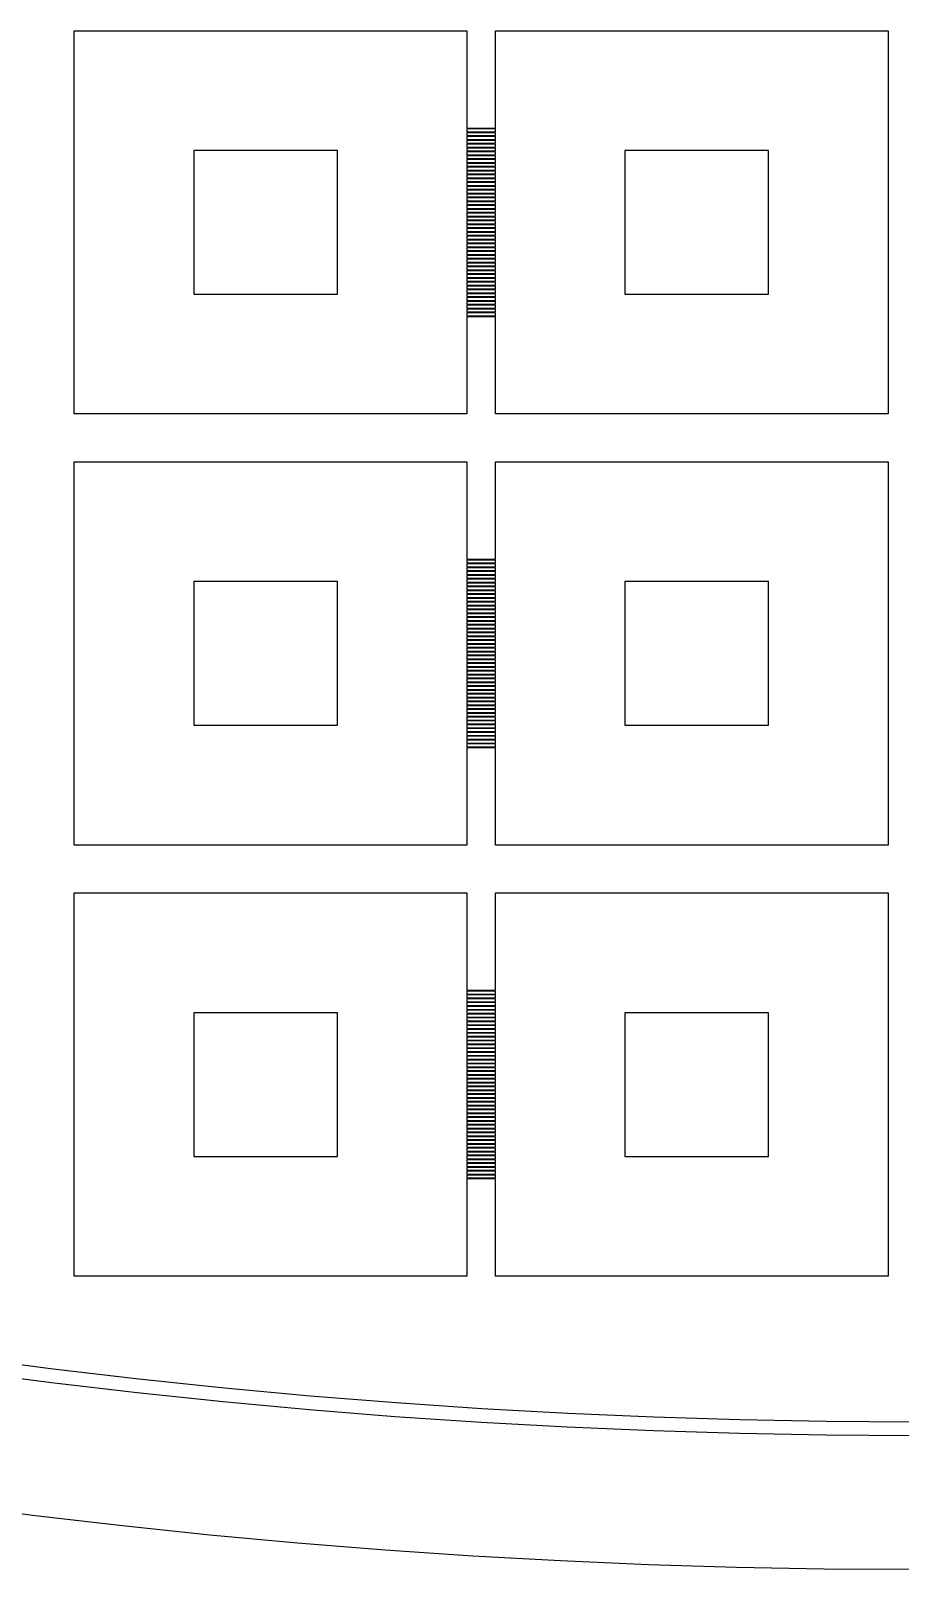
# Model space of a CAD drawing. Extents: x 40 to 187, y -3 to 150.
# Drawn here: x 101.03 to 110.31, y -2.87 to 13.55 of the extents above; entities that cross this region are included whole.
import ezdxf

# ---------------------------------------------------------------- set-up
doc = ezdxf.new("R2010")
doc.units = 0

msp = doc.modelspace()

# ---------------------------------------------------------------- linework, layer by layer
for p, q in [((101.493, 9.459), (101.493, 13.5494)), ((101.493, 13.5494), (105.686, 13.5494)), ((105.686, 13.5494), (105.686, 12.5115)), ((105.992, 12.5115), (105.992, 13.5494)), ((105.992, 13.5494), (110.185, 13.5494)), ((110.185, 13.5494), (110.185, 9.459)), ((105.686, 12.5115), (105.992, 12.5115)), ((105.992, 12.5013), (105.686, 12.5013)), ((105.686, 12.5013), (105.686, 12.4706)), ((105.992, 12.4706), (105.992, 12.5013)), ((105.686, 12.4706), (105.992, 12.4706)), ((105.992, 12.4604), (105.686, 12.4604)), ((105.686, 12.4604), (105.686, 12.4297)), ((105.686, 12.4297), (105.992, 12.4297)), ((105.992, 12.4195), (105.686, 12.4195)), ((105.686, 12.4195), (105.686, 12.3888)), ((105.686, 12.3888), (105.992, 12.3888)), ((105.992, 12.3786), (105.686, 12.3786)), ((105.686, 12.3786), (105.686, 12.3479)), ((105.686, 12.3479), (105.992, 12.3479)), ((105.992, 12.3376), (105.686, 12.3376)), ((105.686, 12.3376), (105.686, 12.307)), ((105.992, 12.4297), (105.992, 12.4604)), ((105.992, 12.3888), (105.992, 12.4195)), ((105.992, 12.3479), (105.992, 12.3786)), ((105.992, 12.307), (105.992, 12.3376)), ((104.305, 12.2712), (102.771, 12.2712)), ((102.771, 12.2712), (102.771, 10.7373)), ((104.305, 10.7373), (104.305, 12.2712)), ((105.686, 12.307), (105.992, 12.307)), ((105.992, 12.2968), (105.686, 12.2968)), ((105.686, 12.2968), (105.686, 12.2661)), ((105.686, 12.2661), (105.992, 12.2661)), ((105.992, 12.2558), (105.686, 12.2558)), ((105.686, 12.2558), (105.686, 12.2252)), ((105.686, 12.2252), (105.992, 12.2252)), ((105.992, 12.2149), (105.686, 12.2149)), ((105.686, 12.2149), (105.686, 12.1843)), ((105.686, 12.1843), (105.992, 12.1843)), ((105.992, 12.174), (105.686, 12.174)), ((105.686, 12.174), (105.686, 12.1434)), ((105.992, 12.2661), (105.992, 12.2968)), ((105.992, 12.2252), (105.992, 12.2558)), ((105.992, 12.1843), (105.992, 12.2149)), ((105.992, 12.1434), (105.992, 12.174)), ((108.907, 12.2712), (107.373, 12.2712)), ((107.373, 12.2712), (107.373, 10.7373)), ((108.907, 10.7373), (108.907, 12.2712)), ((105.686, 12.1434), (105.992, 12.1434)), ((105.992, 12.1331), (105.686, 12.1331)), ((105.686, 12.1331), (105.686, 12.1024)), ((105.686, 12.1024), (105.992, 12.1024)), ((105.992, 12.0922), (105.686, 12.0922)), ((105.686, 12.0922), (105.686, 12.0616)), ((105.686, 12.0616), (105.992, 12.0616)), ((105.992, 12.0513), (105.686, 12.0513)), ((105.686, 12.0513), (105.686, 12.0206)), ((105.686, 12.0206), (105.992, 12.0206)), ((105.992, 12.0104), (105.686, 12.0104)), ((105.686, 12.0104), (105.686, 11.9798)), ((105.992, 12.1024), (105.992, 12.1331)), ((105.992, 12.0616), (105.992, 12.0922)), ((105.992, 12.0206), (105.992, 12.0513)), ((105.992, 11.9798), (105.992, 12.0104)), ((105.686, 11.9798), (105.992, 11.9798)), ((105.992, 11.9695), (105.686, 11.9695)), ((105.686, 11.9695), (105.686, 11.9388)), ((105.686, 11.9388), (105.992, 11.9388)), ((105.992, 11.9286), (105.686, 11.9286)), ((105.686, 11.9286), (105.686, 11.8979)), ((105.686, 11.8979), (105.992, 11.8979)), ((105.992, 11.8877), (105.686, 11.8877)), ((105.686, 11.8877), (105.686, 11.857)), ((105.686, 11.857), (105.992, 11.857)), ((105.992, 11.8468), (105.686, 11.8468)), ((105.686, 11.8468), (105.686, 11.8161)), ((105.992, 11.9388), (105.992, 11.9695)), ((105.992, 11.8979), (105.992, 11.9286)), ((105.992, 11.857), (105.992, 11.8877)), ((105.992, 11.8161), (105.992, 11.8468)), ((105.686, 11.8161), (105.992, 11.8161)), ((105.992, 11.8059), (105.686, 11.8059)), ((105.686, 11.8059), (105.686, 11.7752)), ((105.686, 11.7752), (105.992, 11.7752)), ((105.992, 11.765), (105.686, 11.765)), ((105.686, 11.765), (105.686, 11.7343)), ((105.686, 11.7343), (105.992, 11.7343)), ((105.992, 11.7241), (105.686, 11.7241)), ((105.686, 11.7241), (105.686, 11.6934)), ((105.686, 11.6934), (105.992, 11.6934)), ((105.992, 11.6832), (105.686, 11.6832)), ((105.686, 11.6832), (105.686, 11.6525)), ((105.992, 11.7752), (105.992, 11.8059)), ((105.992, 11.7343), (105.992, 11.765)), ((105.992, 11.6934), (105.992, 11.7241)), ((105.992, 11.6525), (105.992, 11.6832)), ((105.686, 11.6525), (105.992, 11.6525)), ((105.992, 11.6423), (105.686, 11.6423)), ((105.686, 11.6423), (105.686, 11.6116)), ((105.686, 11.6116), (105.992, 11.6116)), ((105.992, 11.6014), (105.686, 11.6014)), ((105.686, 11.6014), (105.686, 11.5707)), ((105.686, 11.5707), (105.992, 11.5707)), ((105.992, 11.5605), (105.686, 11.5605)), ((105.686, 11.5605), (105.686, 11.5298)), ((105.686, 11.5298), (105.992, 11.5298)), ((105.992, 11.5196), (105.686, 11.5196)), ((105.686, 11.5196), (105.686, 11.4889)), ((105.992, 11.6116), (105.992, 11.6423)), ((105.992, 11.5707), (105.992, 11.6014)), ((105.992, 11.5298), (105.992, 11.5605)), ((105.992, 11.4889), (105.992, 11.5196)), ((105.686, 11.4889), (105.992, 11.4889)), ((105.992, 11.4787), (105.686, 11.4787)), ((105.686, 11.4787), (105.686, 11.448)), ((105.686, 11.448), (105.992, 11.448)), ((105.992, 11.4378), (105.686, 11.4378)), ((105.686, 11.4378), (105.686, 11.4071)), ((105.686, 11.4071), (105.992, 11.4071)), ((105.992, 11.3969), (105.686, 11.3969)), ((105.686, 11.3969), (105.686, 11.3662)), ((105.686, 11.3662), (105.992, 11.3662)), ((105.992, 11.356), (105.686, 11.356)), ((105.686, 11.356), (105.686, 11.3253)), ((105.992, 11.448), (105.992, 11.4787)), ((105.992, 11.4071), (105.992, 11.4378)), ((105.992, 11.3662), (105.992, 11.3969)), ((105.992, 11.3253), (105.992, 11.356)), ((105.686, 11.3253), (105.992, 11.3253)), ((105.992, 11.3151), (105.686, 11.3151)), ((105.686, 11.3151), (105.686, 11.2844)), ((105.686, 11.2844), (105.992, 11.2844)), ((105.992, 11.2742), (105.686, 11.2742)), ((105.686, 11.2742), (105.686, 11.2435)), ((105.686, 11.2435), (105.992, 11.2435)), ((105.992, 11.2333), (105.686, 11.2333)), ((105.686, 11.2333), (105.686, 11.2026)), ((105.686, 11.2026), (105.992, 11.2026)), ((105.992, 11.1924), (105.686, 11.1924)), ((105.686, 11.1924), (105.686, 11.1617)), ((105.992, 11.2844), (105.992, 11.3151)), ((105.992, 11.2435), (105.992, 11.2742)), ((105.992, 11.2026), (105.992, 11.2333)), ((105.992, 11.1617), (105.992, 11.1924)), ((105.686, 11.1617), (105.992, 11.1617)), ((105.992, 11.1515), (105.686, 11.1515)), ((105.686, 11.1515), (105.686, 11.1208)), ((105.686, 11.1208), (105.992, 11.1208)), ((105.992, 11.1105), (105.686, 11.1105)), ((105.686, 11.1105), (105.686, 11.0799)), ((105.686, 11.0799), (105.992, 11.0799)), ((105.992, 11.0697), (105.686, 11.0697)), ((105.686, 11.0697), (105.686, 11.039)), ((105.686, 11.039), (105.992, 11.039)), ((105.992, 11.0287), (105.686, 11.0287)), ((105.686, 11.0287), (105.686, 10.9981)), ((105.992, 11.1208), (105.992, 11.1515)), ((105.992, 11.0799), (105.992, 11.1105)), ((105.992, 11.039), (105.992, 11.0697)), ((105.992, 10.9981), (105.992, 11.0287)), ((105.686, 10.9981), (105.992, 10.9981)), ((105.992, 10.9878), (105.686, 10.9878)), ((105.686, 10.9878), (105.686, 10.9572)), ((105.686, 10.9572), (105.992, 10.9572)), ((105.992, 10.9469), (105.686, 10.9469)), ((105.686, 10.9469), (105.686, 10.9162)), ((105.686, 10.9162), (105.992, 10.9162)), ((105.992, 10.906), (105.686, 10.906)), ((105.686, 10.906), (105.686, 10.8754)), ((105.686, 10.8754), (105.992, 10.8754)), ((105.992, 10.8651), (105.686, 10.8651)), ((105.686, 10.8651), (105.686, 10.8344)), ((105.992, 10.9572), (105.992, 10.9878)), ((105.992, 10.9162), (105.992, 10.9469)), ((105.992, 10.8754), (105.992, 10.906)), ((105.992, 10.8344), (105.992, 10.8651)), ((102.771, 10.7373), (104.305, 10.7373)), ((105.686, 10.8344), (105.992, 10.8344)), ((105.992, 10.8242), (105.686, 10.8242)), ((105.686, 10.8242), (105.686, 10.7935)), ((105.686, 10.7935), (105.992, 10.7935)), ((105.992, 10.7833), (105.686, 10.7833)), ((105.686, 10.7833), (105.686, 10.7526)), ((105.686, 10.7526), (105.992, 10.7526)), ((105.992, 10.7424), (105.686, 10.7424)), ((105.686, 10.7424), (105.686, 10.7117)), ((105.686, 10.7117), (105.992, 10.7117)), ((105.992, 10.7015), (105.686, 10.7015)), ((105.686, 10.7015), (105.686, 10.6708)), ((105.992, 10.7935), (105.992, 10.8242)), ((105.992, 10.7526), (105.992, 10.7833)), ((105.992, 10.7117), (105.992, 10.7424)), ((105.992, 10.6708), (105.992, 10.7015)), ((107.373, 10.7373), (108.907, 10.7373)), ((105.686, 10.6708), (105.992, 10.6708)), ((105.992, 10.6606), (105.686, 10.6606)), ((105.686, 10.6606), (105.686, 10.6299)), ((105.686, 10.6299), (105.992, 10.6299)), ((105.992, 10.6197), (105.686, 10.6197)), ((105.686, 10.6197), (105.686, 10.589)), ((105.686, 10.589), (105.992, 10.589)), ((105.992, 10.5788), (105.686, 10.5788)), ((105.686, 10.5788), (105.686, 10.5481)), ((105.686, 10.5481), (105.992, 10.5481)), ((105.992, 10.5379), (105.686, 10.5379)), ((105.686, 10.5379), (105.686, 10.5072)), ((105.992, 10.6299), (105.992, 10.6606)), ((105.992, 10.589), (105.992, 10.6197)), ((105.992, 10.5481), (105.992, 10.5788)), ((105.992, 10.5072), (105.992, 10.5379)), ((105.686, 10.5072), (105.992, 10.5072)), ((105.992, 10.497), (105.686, 10.497)), ((105.686, 10.497), (105.686, 9.459)), ((105.992, 9.459), (105.992, 10.497)), ((105.686, 9.459), (101.493, 9.459)), ((110.185, 9.459), (105.992, 9.459)), ((101.493, 4.8574), (101.493, 8.9477)), ((101.493, 8.9477), (105.686, 8.9477)), ((105.686, 8.9477), (105.686, 7.9098)), ((105.992, 7.9098), (105.992, 8.9477)), ((105.992, 8.9477), (110.185, 8.9477)), ((110.185, 8.9477), (110.185, 4.8574)), ((105.686, 7.9098), (105.992, 7.9098)), ((105.992, 7.8996), (105.686, 7.8996)), ((105.686, 7.8996), (105.686, 7.8689)), ((105.992, 7.8689), (105.992, 7.8996)), ((105.686, 7.8689), (105.992, 7.8689)), ((105.992, 7.8587), (105.686, 7.8587)), ((105.686, 7.8587), (105.686, 7.828)), ((105.686, 7.828), (105.992, 7.828)), ((105.992, 7.8178), (105.686, 7.8178)), ((105.686, 7.8178), (105.686, 7.7871)), ((105.686, 7.7871), (105.992, 7.7871)), ((105.992, 7.7769), (105.686, 7.7769)), ((105.686, 7.7769), (105.686, 7.7462)), ((105.686, 7.7462), (105.992, 7.7462)), ((105.992, 7.7359), (105.686, 7.7359)), ((105.686, 7.7359), (105.686, 7.7053)), ((105.992, 7.828), (105.992, 7.8587)), ((105.992, 7.7871), (105.992, 7.8178)), ((105.992, 7.7462), (105.992, 7.7769)), ((105.992, 7.7053), (105.992, 7.7359)), ((104.305, 7.6695), (102.771, 7.6695)), ((102.771, 7.6695), (102.771, 6.1356)), ((104.305, 6.1356), (104.305, 7.6695)), ((105.686, 7.7053), (105.992, 7.7053)), ((105.992, 7.6951), (105.686, 7.6951)), ((105.686, 7.6951), (105.686, 7.6644)), ((105.686, 7.6644), (105.992, 7.6644)), ((105.992, 7.6541), (105.686, 7.6541)), ((105.686, 7.6541), (105.686, 7.6235)), ((105.686, 7.6235), (105.992, 7.6235)), ((105.992, 7.6132), (105.686, 7.6132)), ((105.686, 7.6132), (105.686, 7.5826)), ((105.686, 7.5826), (105.992, 7.5826)), ((105.992, 7.5723), (105.686, 7.5723)), ((105.686, 7.5723), (105.686, 7.5417)), ((105.992, 7.6644), (105.992, 7.6951)), ((105.992, 7.6235), (105.992, 7.6541)), ((105.992, 7.5826), (105.992, 7.6132)), ((105.992, 7.5417), (105.992, 7.5723)), ((108.907, 7.6695), (107.373, 7.6695)), ((107.373, 7.6695), (107.373, 6.1356)), ((108.907, 6.1356), (108.907, 7.6695)), ((105.686, 7.5417), (105.992, 7.5417)), ((105.992, 7.5314), (105.686, 7.5314)), ((105.686, 7.5314), (105.686, 7.5008)), ((105.686, 7.5008), (105.992, 7.5008)), ((105.992, 7.4905), (105.686, 7.4905)), ((105.686, 7.4905), (105.686, 7.4599)), ((105.686, 7.4599), (105.992, 7.4599)), ((105.992, 7.4496), (105.686, 7.4496)), ((105.686, 7.4496), (105.686, 7.4189)), ((105.686, 7.4189), (105.992, 7.4189)), ((105.992, 7.4087), (105.686, 7.4087)), ((105.686, 7.4087), (105.686, 7.378)), ((105.992, 7.5008), (105.992, 7.5314)), ((105.992, 7.4599), (105.992, 7.4905)), ((105.992, 7.4189), (105.992, 7.4496)), ((105.992, 7.378), (105.992, 7.4087)), ((105.686, 7.378), (105.992, 7.378)), ((105.992, 7.3678), (105.686, 7.3678)), ((105.686, 7.3678), (105.686, 7.3371)), ((105.686, 7.3371), (105.992, 7.3371)), ((105.992, 7.3269), (105.686, 7.3269)), ((105.686, 7.3269), (105.686, 7.2962)), ((105.686, 7.2962), (105.992, 7.2962)), ((105.992, 7.286), (105.686, 7.286)), ((105.686, 7.286), (105.686, 7.2553)), ((105.686, 7.2553), (105.992, 7.2553)), ((105.992, 7.2451), (105.686, 7.2451)), ((105.686, 7.2451), (105.686, 7.2144)), ((105.992, 7.3371), (105.992, 7.3678)), ((105.992, 7.2962), (105.992, 7.3269)), ((105.992, 7.2553), (105.992, 7.286)), ((105.992, 7.2144), (105.992, 7.2451)), ((105.686, 7.2144), (105.992, 7.2144)), ((105.992, 7.2042), (105.686, 7.2042)), ((105.686, 7.2042), (105.686, 7.1735)), ((105.686, 7.1735), (105.992, 7.1735)), ((105.992, 7.1633), (105.686, 7.1633)), ((105.686, 7.1633), (105.686, 7.1326)), ((105.686, 7.1326), (105.992, 7.1326)), ((105.992, 7.1224), (105.686, 7.1224)), ((105.686, 7.1224), (105.686, 7.0917)), ((105.686, 7.0917), (105.992, 7.0917)), ((105.992, 7.0815), (105.686, 7.0815)), ((105.686, 7.0815), (105.686, 7.0508)), ((105.992, 7.1735), (105.992, 7.2042)), ((105.992, 7.1326), (105.992, 7.1633)), ((105.992, 7.0917), (105.992, 7.1224)), ((105.992, 7.0508), (105.992, 7.0815)), ((105.686, 7.0508), (105.992, 7.0508)), ((105.992, 7.0406), (105.686, 7.0406)), ((105.686, 7.0406), (105.686, 7.0099)), ((105.686, 7.0099), (105.992, 7.0099)), ((105.992, 6.9997), (105.686, 6.9997)), ((105.686, 6.9997), (105.686, 6.969)), ((105.686, 6.969), (105.992, 6.969)), ((105.992, 6.9588), (105.686, 6.9588)), ((105.686, 6.9588), (105.686, 6.9281)), ((105.686, 6.9281), (105.992, 6.9281)), ((105.992, 6.9179), (105.686, 6.9179)), ((105.686, 6.9179), (105.686, 6.8872)), ((105.992, 7.0099), (105.992, 7.0406)), ((105.992, 6.969), (105.992, 6.9997)), ((105.992, 6.9281), (105.992, 6.9588)), ((105.992, 6.8872), (105.992, 6.9179)), ((105.686, 6.8872), (105.992, 6.8872)), ((105.992, 6.877), (105.686, 6.877)), ((105.686, 6.877), (105.686, 6.8463)), ((105.686, 6.8463), (105.992, 6.8463)), ((105.992, 6.8361), (105.686, 6.8361)), ((105.686, 6.8361), (105.686, 6.8054)), ((105.686, 6.8054), (105.992, 6.8054)), ((105.992, 6.7952), (105.686, 6.7952)), ((105.686, 6.7952), (105.686, 6.7645)), ((105.686, 6.7645), (105.992, 6.7645)), ((105.992, 6.7543), (105.686, 6.7543)), ((105.686, 6.7543), (105.686, 6.7236)), ((105.992, 6.8463), (105.992, 6.877)), ((105.992, 6.8054), (105.992, 6.8361)), ((105.992, 6.7645), (105.992, 6.7952)), ((105.992, 6.7236), (105.992, 6.7543)), ((105.686, 6.7236), (105.992, 6.7236)), ((105.992, 6.7134), (105.686, 6.7134)), ((105.686, 6.7134), (105.686, 6.6827)), ((105.686, 6.6827), (105.992, 6.6827)), ((105.992, 6.6725), (105.686, 6.6725)), ((105.686, 6.6725), (105.686, 6.6418)), ((105.686, 6.6418), (105.992, 6.6418)), ((105.992, 6.6316), (105.686, 6.6316)), ((105.686, 6.6316), (105.686, 6.6009)), ((105.686, 6.6009), (105.992, 6.6009)), ((105.992, 6.5907), (105.686, 6.5907)), ((105.686, 6.5907), (105.686, 6.56)), ((105.992, 6.6827), (105.992, 6.7134)), ((105.992, 6.6418), (105.992, 6.6725)), ((105.992, 6.6009), (105.992, 6.6316)), ((105.992, 6.56), (105.992, 6.5907)), ((105.686, 6.56), (105.992, 6.56)), ((105.992, 6.5498), (105.686, 6.5498)), ((105.686, 6.5498), (105.686, 6.5191)), ((105.686, 6.5191), (105.992, 6.5191)), ((105.992, 6.5088), (105.686, 6.5088)), ((105.686, 6.5088), (105.686, 6.4782)), ((105.686, 6.4782), (105.992, 6.4782)), ((105.992, 6.468), (105.686, 6.468)), ((105.686, 6.468), (105.686, 6.4373)), ((105.686, 6.4373), (105.992, 6.4373)), ((105.992, 6.427), (105.686, 6.427)), ((105.686, 6.427), (105.686, 6.3964)), ((105.992, 6.5191), (105.992, 6.5498)), ((105.992, 6.4782), (105.992, 6.5088)), ((105.992, 6.4373), (105.992, 6.468)), ((105.992, 6.3964), (105.992, 6.427)), ((105.686, 6.3964), (105.992, 6.3964)), ((105.992, 6.3861), (105.686, 6.3861)), ((105.686, 6.3861), (105.686, 6.3555)), ((105.686, 6.3555), (105.992, 6.3555)), ((105.992, 6.3452), (105.686, 6.3452)), ((105.686, 6.3452), (105.686, 6.3145)), ((105.686, 6.3145), (105.992, 6.3145)), ((105.992, 6.3043), (105.686, 6.3043)), ((105.686, 6.3043), (105.686, 6.2736)), ((105.686, 6.2736), (105.992, 6.2736)), ((105.992, 6.2634), (105.686, 6.2634)), ((105.686, 6.2634), (105.686, 6.2327)), ((105.992, 6.3555), (105.992, 6.3861)), ((105.992, 6.3145), (105.992, 6.3452)), ((105.992, 6.2736), (105.992, 6.3043)), ((105.992, 6.2327), (105.992, 6.2634)), ((102.771, 6.1356), (104.305, 6.1356)), ((105.686, 6.2327), (105.992, 6.2327)), ((105.992, 6.2225), (105.686, 6.2225)), ((105.686, 6.2225), (105.686, 6.1918)), ((105.686, 6.1918), (105.992, 6.1918)), ((105.992, 6.1816), (105.686, 6.1816)), ((105.686, 6.1816), (105.686, 6.1509)), ((105.686, 6.1509), (105.992, 6.1509)), ((105.992, 6.1407), (105.686, 6.1407)), ((105.686, 6.1407), (105.686, 6.11)), ((105.686, 6.11), (105.992, 6.11)), ((105.992, 6.0998), (105.686, 6.0998)), ((105.686, 6.0998), (105.686, 6.0691)), ((105.992, 6.1918), (105.992, 6.2225)), ((105.992, 6.1509), (105.992, 6.1816)), ((105.992, 6.11), (105.992, 6.1407)), ((105.992, 6.0691), (105.992, 6.0998)), ((107.373, 6.1356), (108.907, 6.1356)), ((105.686, 6.0691), (105.992, 6.0691)), ((105.992, 6.0589), (105.686, 6.0589)), ((105.686, 6.0589), (105.686, 6.0282)), ((105.686, 6.0282), (105.992, 6.0282)), ((105.992, 6.018), (105.686, 6.018)), ((105.686, 6.018), (105.686, 5.9873)), ((105.686, 5.9873), (105.992, 5.9873)), ((105.992, 5.9771), (105.686, 5.9771)), ((105.686, 5.9771), (105.686, 5.9464)), ((105.686, 5.9464), (105.992, 5.9464)), ((105.992, 5.9362), (105.686, 5.9362)), ((105.686, 5.9362), (105.686, 5.9055)), ((105.992, 6.0282), (105.992, 6.0589)), ((105.992, 5.9873), (105.992, 6.018)), ((105.992, 5.9464), (105.992, 5.9771)), ((105.992, 5.9055), (105.992, 5.9362)), ((105.686, 5.9055), (105.992, 5.9055)), ((105.992, 5.8953), (105.686, 5.8953)), ((105.686, 5.8953), (105.686, 4.8574)), ((105.992, 4.8574), (105.992, 5.8953)), ((105.686, 4.8574), (101.493, 4.8574)), ((110.185, 4.8574), (105.992, 4.8574)), ((101.493, 0.2556), (101.493, 4.346)), ((101.493, 4.346), (105.686, 4.346)), ((105.686, 4.346), (105.686, 3.3081)), ((105.992, 3.3081), (105.992, 4.346)), ((105.992, 4.346), (110.185, 4.346)), ((110.185, 4.346), (110.185, 0.2556)), ((105.686, 3.3081), (105.992, 3.3081)), ((105.992, 3.2979), (105.686, 3.2979)), ((105.686, 3.2979), (105.686, 3.2672)), ((105.992, 3.2672), (105.992, 3.2979)), ((105.686, 3.2672), (105.992, 3.2672)), ((105.992, 3.257), (105.686, 3.257)), ((105.686, 3.257), (105.686, 3.2263)), ((105.686, 3.2263), (105.992, 3.2263)), ((105.992, 3.2161), (105.686, 3.2161)), ((105.686, 3.2161), (105.686, 3.1854)), ((105.686, 3.1854), (105.992, 3.1854)), ((105.992, 3.1752), (105.686, 3.1752)), ((105.686, 3.1752), (105.686, 3.1445)), ((105.686, 3.1445), (105.992, 3.1445)), ((105.992, 3.1343), (105.686, 3.1343)), ((105.686, 3.1343), (105.686, 3.1036)), ((105.992, 3.2263), (105.992, 3.257)), ((105.992, 3.1854), (105.992, 3.2161)), ((105.992, 3.1445), (105.992, 3.1752)), ((105.992, 3.1036), (105.992, 3.1343)), ((104.305, 3.0678), (102.771, 3.0678)), ((102.771, 3.0678), (102.771, 1.5339)), ((104.305, 1.5339), (104.305, 3.0678)), ((105.686, 3.1036), (105.992, 3.1036)), ((105.992, 3.0934), (105.686, 3.0934)), ((105.686, 3.0934), (105.686, 3.0627)), ((105.686, 3.0627), (105.992, 3.0627)), ((105.992, 3.0524), (105.686, 3.0524)), ((105.686, 3.0524), (105.686, 3.0218)), ((105.686, 3.0218), (105.992, 3.0218)), ((105.992, 3.0115), (105.686, 3.0115)), ((105.686, 3.0115), (105.686, 2.9809)), ((105.686, 2.9809), (105.992, 2.9809)), ((105.992, 2.9706), (105.686, 2.9706)), ((105.686, 2.9706), (105.686, 2.94)), ((105.992, 3.0627), (105.992, 3.0934)), ((105.992, 3.0218), (105.992, 3.0524)), ((105.992, 2.9809), (105.992, 3.0115)), ((105.992, 2.94), (105.992, 2.9706)), ((108.907, 3.0678), (107.373, 3.0678)), ((107.373, 3.0678), (107.373, 1.5339)), ((108.907, 1.5339), (108.907, 3.0678)), ((105.686, 2.94), (105.992, 2.94)), ((105.992, 2.9297), (105.686, 2.9297)), ((105.686, 2.9297), (105.686, 2.899)), ((105.686, 2.899), (105.992, 2.899)), ((105.992, 2.8888), (105.686, 2.8888)), ((105.686, 2.8888), (105.686, 2.8582)), ((105.686, 2.8582), (105.992, 2.8582)), ((105.992, 2.8479), (105.686, 2.8479)), ((105.686, 2.8479), (105.686, 2.8173)), ((105.686, 2.8173), (105.992, 2.8173)), ((105.992, 2.807), (105.686, 2.807)), ((105.686, 2.807), (105.686, 2.7763)), ((105.992, 2.899), (105.992, 2.9297)), ((105.992, 2.8582), (105.992, 2.8888)), ((105.992, 2.8173), (105.992, 2.8479)), ((105.992, 2.7763), (105.992, 2.807)), ((105.686, 2.7763), (105.992, 2.7763)), ((105.992, 2.7661), (105.686, 2.7661)), ((105.686, 2.7661), (105.686, 2.7354)), ((105.686, 2.7354), (105.992, 2.7354)), ((105.992, 2.7252), (105.686, 2.7252)), ((105.686, 2.7252), (105.686, 2.6945)), ((105.686, 2.6945), (105.992, 2.6945)), ((105.992, 2.6843), (105.686, 2.6843)), ((105.686, 2.6843), (105.686, 2.6536)), ((105.686, 2.6536), (105.992, 2.6536)), ((105.992, 2.6434), (105.686, 2.6434)), ((105.686, 2.6434), (105.686, 2.6127)), ((105.992, 2.7354), (105.992, 2.7661)), ((105.992, 2.6945), (105.992, 2.7252)), ((105.992, 2.6536), (105.992, 2.6843)), ((105.992, 2.6127), (105.992, 2.6434)), ((105.686, 2.6127), (105.992, 2.6127)), ((105.992, 2.6025), (105.686, 2.6025)), ((105.686, 2.6025), (105.686, 2.5718)), ((105.686, 2.5718), (105.992, 2.5718)), ((105.992, 2.5616), (105.686, 2.5616)), ((105.686, 2.5616), (105.686, 2.5309)), ((105.686, 2.5309), (105.992, 2.5309)), ((105.992, 2.5207), (105.686, 2.5207)), ((105.686, 2.5207), (105.686, 2.49)), ((105.686, 2.49), (105.992, 2.49)), ((105.992, 2.4798), (105.686, 2.4798)), ((105.686, 2.4798), (105.686, 2.4491)), ((105.992, 2.5718), (105.992, 2.6025)), ((105.992, 2.5309), (105.992, 2.5616)), ((105.992, 2.49), (105.992, 2.5207)), ((105.992, 2.4491), (105.992, 2.4798)), ((105.686, 2.4491), (105.992, 2.4491)), ((105.992, 2.4389), (105.686, 2.4389)), ((105.686, 2.4389), (105.686, 2.4082)), ((105.686, 2.4082), (105.992, 2.4082)), ((105.992, 2.398), (105.686, 2.398)), ((105.686, 2.398), (105.686, 2.3673)), ((105.686, 2.3673), (105.992, 2.3673)), ((105.992, 2.3571), (105.686, 2.3571)), ((105.686, 2.3571), (105.686, 2.3264)), ((105.686, 2.3264), (105.992, 2.3264)), ((105.992, 2.3162), (105.686, 2.3162)), ((105.686, 2.3162), (105.686, 2.2855)), ((105.992, 2.4082), (105.992, 2.4389)), ((105.992, 2.3673), (105.992, 2.398)), ((105.992, 2.3264), (105.992, 2.3571)), ((105.992, 2.2855), (105.992, 2.3162)), ((105.686, 2.2855), (105.992, 2.2855)), ((105.992, 2.2753), (105.686, 2.2753)), ((105.686, 2.2753), (105.686, 2.2446)), ((105.686, 2.2446), (105.992, 2.2446)), ((105.992, 2.2344), (105.686, 2.2344)), ((105.686, 2.2344), (105.686, 2.2037)), ((105.686, 2.2037), (105.992, 2.2037)), ((105.992, 2.1935), (105.686, 2.1935)), ((105.686, 2.1935), (105.686, 2.1628)), ((105.686, 2.1628), (105.992, 2.1628)), ((105.992, 2.1526), (105.686, 2.1526)), ((105.686, 2.1526), (105.686, 2.1219)), ((105.992, 2.2446), (105.992, 2.2753)), ((105.992, 2.2037), (105.992, 2.2344)), ((105.992, 2.1628), (105.992, 2.1935)), ((105.992, 2.1219), (105.992, 2.1526)), ((105.686, 2.1219), (105.992, 2.1219)), ((105.992, 2.1117), (105.686, 2.1117)), ((105.686, 2.1117), (105.686, 2.081)), ((105.686, 2.081), (105.992, 2.081)), ((105.992, 2.0708), (105.686, 2.0708)), ((105.686, 2.0708), (105.686, 2.0401)), ((105.686, 2.0401), (105.992, 2.0401)), ((105.992, 2.0299), (105.686, 2.0299)), ((105.686, 2.0299), (105.686, 1.9992)), ((105.686, 1.9992), (105.992, 1.9992)), ((105.992, 1.9889), (105.686, 1.9889)), ((105.686, 1.9889), (105.686, 1.9583)), ((105.992, 2.081), (105.992, 2.1117)), ((105.992, 2.0401), (105.992, 2.0708)), ((105.992, 1.9992), (105.992, 2.0299)), ((105.992, 1.9583), (105.992, 1.9889)), ((105.686, 1.9583), (105.992, 1.9583)), ((105.992, 1.9481), (105.686, 1.9481)), ((105.686, 1.9481), (105.686, 1.9174)), ((105.686, 1.9174), (105.992, 1.9174)), ((105.992, 1.9071), (105.686, 1.9071)), ((105.686, 1.9071), (105.686, 1.8765)), ((105.686, 1.8765), (105.992, 1.8765)), ((105.992, 1.8663), (105.686, 1.8663)), ((105.686, 1.8663), (105.686, 1.8356)), ((105.686, 1.8356), (105.992, 1.8356)), ((105.992, 1.8253), (105.686, 1.8253)), ((105.686, 1.8253), (105.686, 1.7947)), ((105.992, 1.9174), (105.992, 1.9481)), ((105.992, 1.8765), (105.992, 1.9071)), ((105.992, 1.8356), (105.992, 1.8663)), ((105.992, 1.7947), (105.992, 1.8253)), ((105.686, 1.7947), (105.992, 1.7947)), ((105.992, 1.7844), (105.686, 1.7844)), ((105.686, 1.7844), (105.686, 1.7538)), ((105.686, 1.7538), (105.992, 1.7538)), ((105.992, 1.7435), (105.686, 1.7435)), ((105.686, 1.7435), (105.686, 1.7128)), ((105.686, 1.7128), (105.992, 1.7128)), ((105.992, 1.7026), (105.686, 1.7026)), ((105.686, 1.7026), (105.686, 1.672)), ((105.686, 1.672), (105.992, 1.672)), ((105.992, 1.6617), (105.686, 1.6617)), ((105.686, 1.6617), (105.686, 1.631)), ((105.992, 1.7538), (105.992, 1.7844)), ((105.992, 1.7128), (105.992, 1.7435)), ((105.992, 1.672), (105.992, 1.7026)), ((105.992, 1.631), (105.992, 1.6617)), ((102.771, 1.5339), (104.305, 1.5339)), ((105.686, 1.631), (105.992, 1.631)), ((105.992, 1.6208), (105.686, 1.6208)), ((105.686, 1.6208), (105.686, 1.5901)), ((105.686, 1.5901), (105.992, 1.5901)), ((105.992, 1.5799), (105.686, 1.5799)), ((105.686, 1.5799), (105.686, 1.5492)), ((105.686, 1.5492), (105.992, 1.5492)), ((105.992, 1.539), (105.686, 1.539)), ((105.686, 1.539), (105.686, 1.5083)), ((105.686, 1.5083), (105.992, 1.5083)), ((105.992, 1.4981), (105.686, 1.4981)), ((105.686, 1.4981), (105.686, 1.4674)), ((105.992, 1.5901), (105.992, 1.6208)), ((105.992, 1.5492), (105.992, 1.5799)), ((105.992, 1.5083), (105.992, 1.539)), ((105.992, 1.4674), (105.992, 1.4981)), ((107.373, 1.5339), (108.907, 1.5339)), ((105.686, 1.4674), (105.992, 1.4674)), ((105.992, 1.4572), (105.686, 1.4572)), ((105.686, 1.4572), (105.686, 1.4265)), ((105.686, 1.4265), (105.992, 1.4265)), ((105.992, 1.4163), (105.686, 1.4163)), ((105.686, 1.4163), (105.686, 1.3856)), ((105.686, 1.3856), (105.992, 1.3856)), ((105.992, 1.3754), (105.686, 1.3754)), ((105.686, 1.3754), (105.686, 1.3447)), ((105.686, 1.3447), (105.992, 1.3447)), ((105.992, 1.3345), (105.686, 1.3345)), ((105.686, 1.3345), (105.686, 1.3038)), ((105.992, 1.4265), (105.992, 1.4572)), ((105.992, 1.3856), (105.992, 1.4163)), ((105.992, 1.3447), (105.992, 1.3754)), ((105.992, 1.3038), (105.992, 1.3345)), ((105.686, 1.3038), (105.992, 1.3038)), ((105.992, 1.2936), (105.686, 1.2936)), ((105.686, 1.2936), (105.686, 0.2556)), ((105.992, 0.2556), (105.992, 1.2936)), ((105.686, 0.2556), (101.493, 0.2556)), ((110.185, 0.2556), (105.992, 0.2556)), ((100.357, -0.6162), (101.269, -0.7343)), ((101.251, -0.8832), (100.337, -0.7648)), ((101.269, -0.7343), (102.182, -0.8413)), ((102.166, -0.9904), (101.251, -0.8832)), ((102.182, -0.8413), (103.097, -0.937)), ((103.097, -0.937), (104.012, -1.0215)), ((103.082, -1.0863), (102.166, -0.9904)), ((104, -1.171), (103.082, -1.0863)), ((104.012, -1.0215), (104.929, -1.0948)), ((104.929, -1.0948), (105.846, -1.1568)), ((104.918, -1.2444), (104, -1.171)), ((105.837, -1.3065), (104.918, -1.2444)), ((106.757, -1.3574), (105.837, -1.3065)), ((105.846, -1.1568), (106.764, -1.2075)), ((106.764, -1.2075), (107.683, -1.247)), ((107.683, -1.247), (108.602, -1.2752)), ((108.602, -1.2752), (109.521, -1.2921)), ((109.521, -1.2921), (110.441, -1.2978)), ((107.678, -1.3969), (106.757, -1.3574)), ((108.598, -1.4252), (107.678, -1.3969)), ((109.52, -1.4421), (108.598, -1.4252)), ((110.441, -1.4478), (109.52, -1.4421)), ((100.145, -2.1768), (101.076, -2.2975)), ((101.076, -2.2975), (102.009, -2.4067)), ((102.009, -2.4067), (102.942, -2.5044)), ((102.942, -2.5044), (103.877, -2.5907)), ((103.877, -2.5907), (104.813, -2.6655)), ((104.813, -2.6655), (105.75, -2.7288)), ((105.75, -2.7288), (106.687, -2.7806)), ((106.687, -2.7806), (107.625, -2.8209)), ((107.625, -2.8209), (108.563, -2.8497)), ((108.563, -2.8497), (109.502, -2.867)), ((109.502, -2.867), (110.441, -2.8728))]:
    msp.add_line(p, q)

doc.saveas('drawing.dxf')
